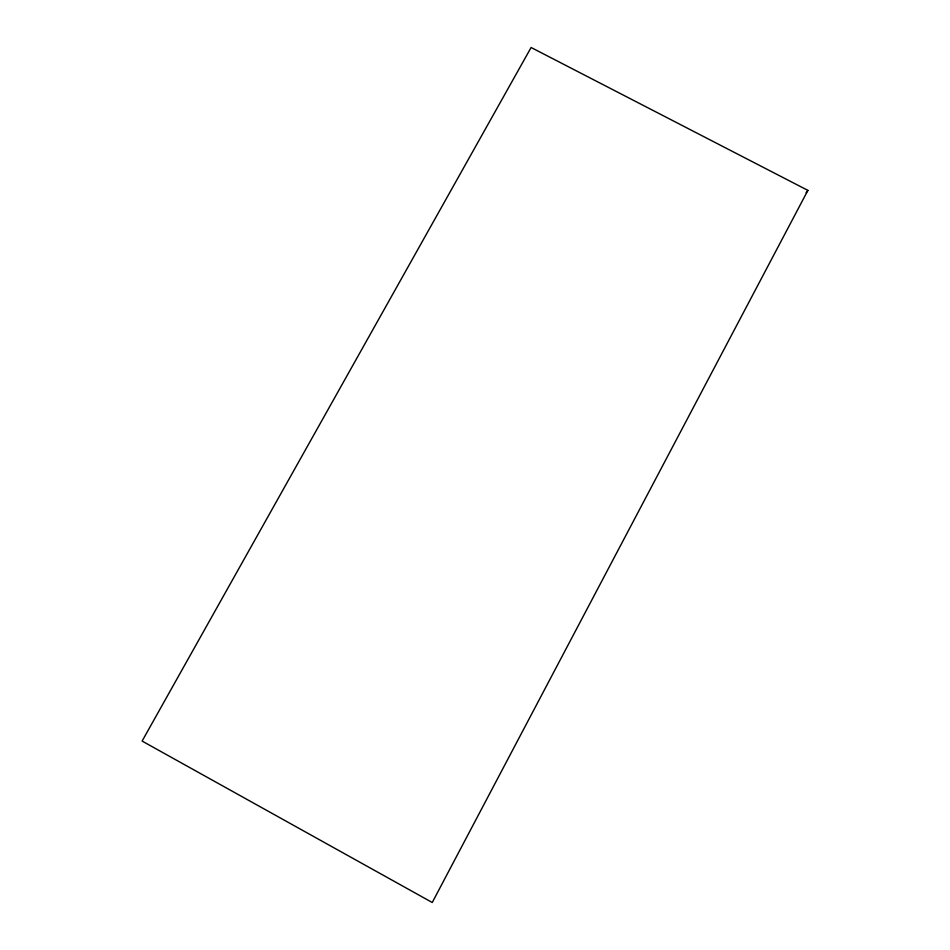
<?xml version="1.0" encoding="UTF-8"?>
<svg xmlns="http://www.w3.org/2000/svg" width="950" height="950" viewBox="0 0 950 950"><rect width="100%" height="100%" fill="white"/><g stroke="black" fill="none" stroke-linecap="round" stroke-linejoin="round"><path stroke-width="1.43" d="M807.892 190.38L432.25 902.5L142.108 741.071L531.109 47.5L807.892 190.38L806.111 192.719"/></g></svg>
